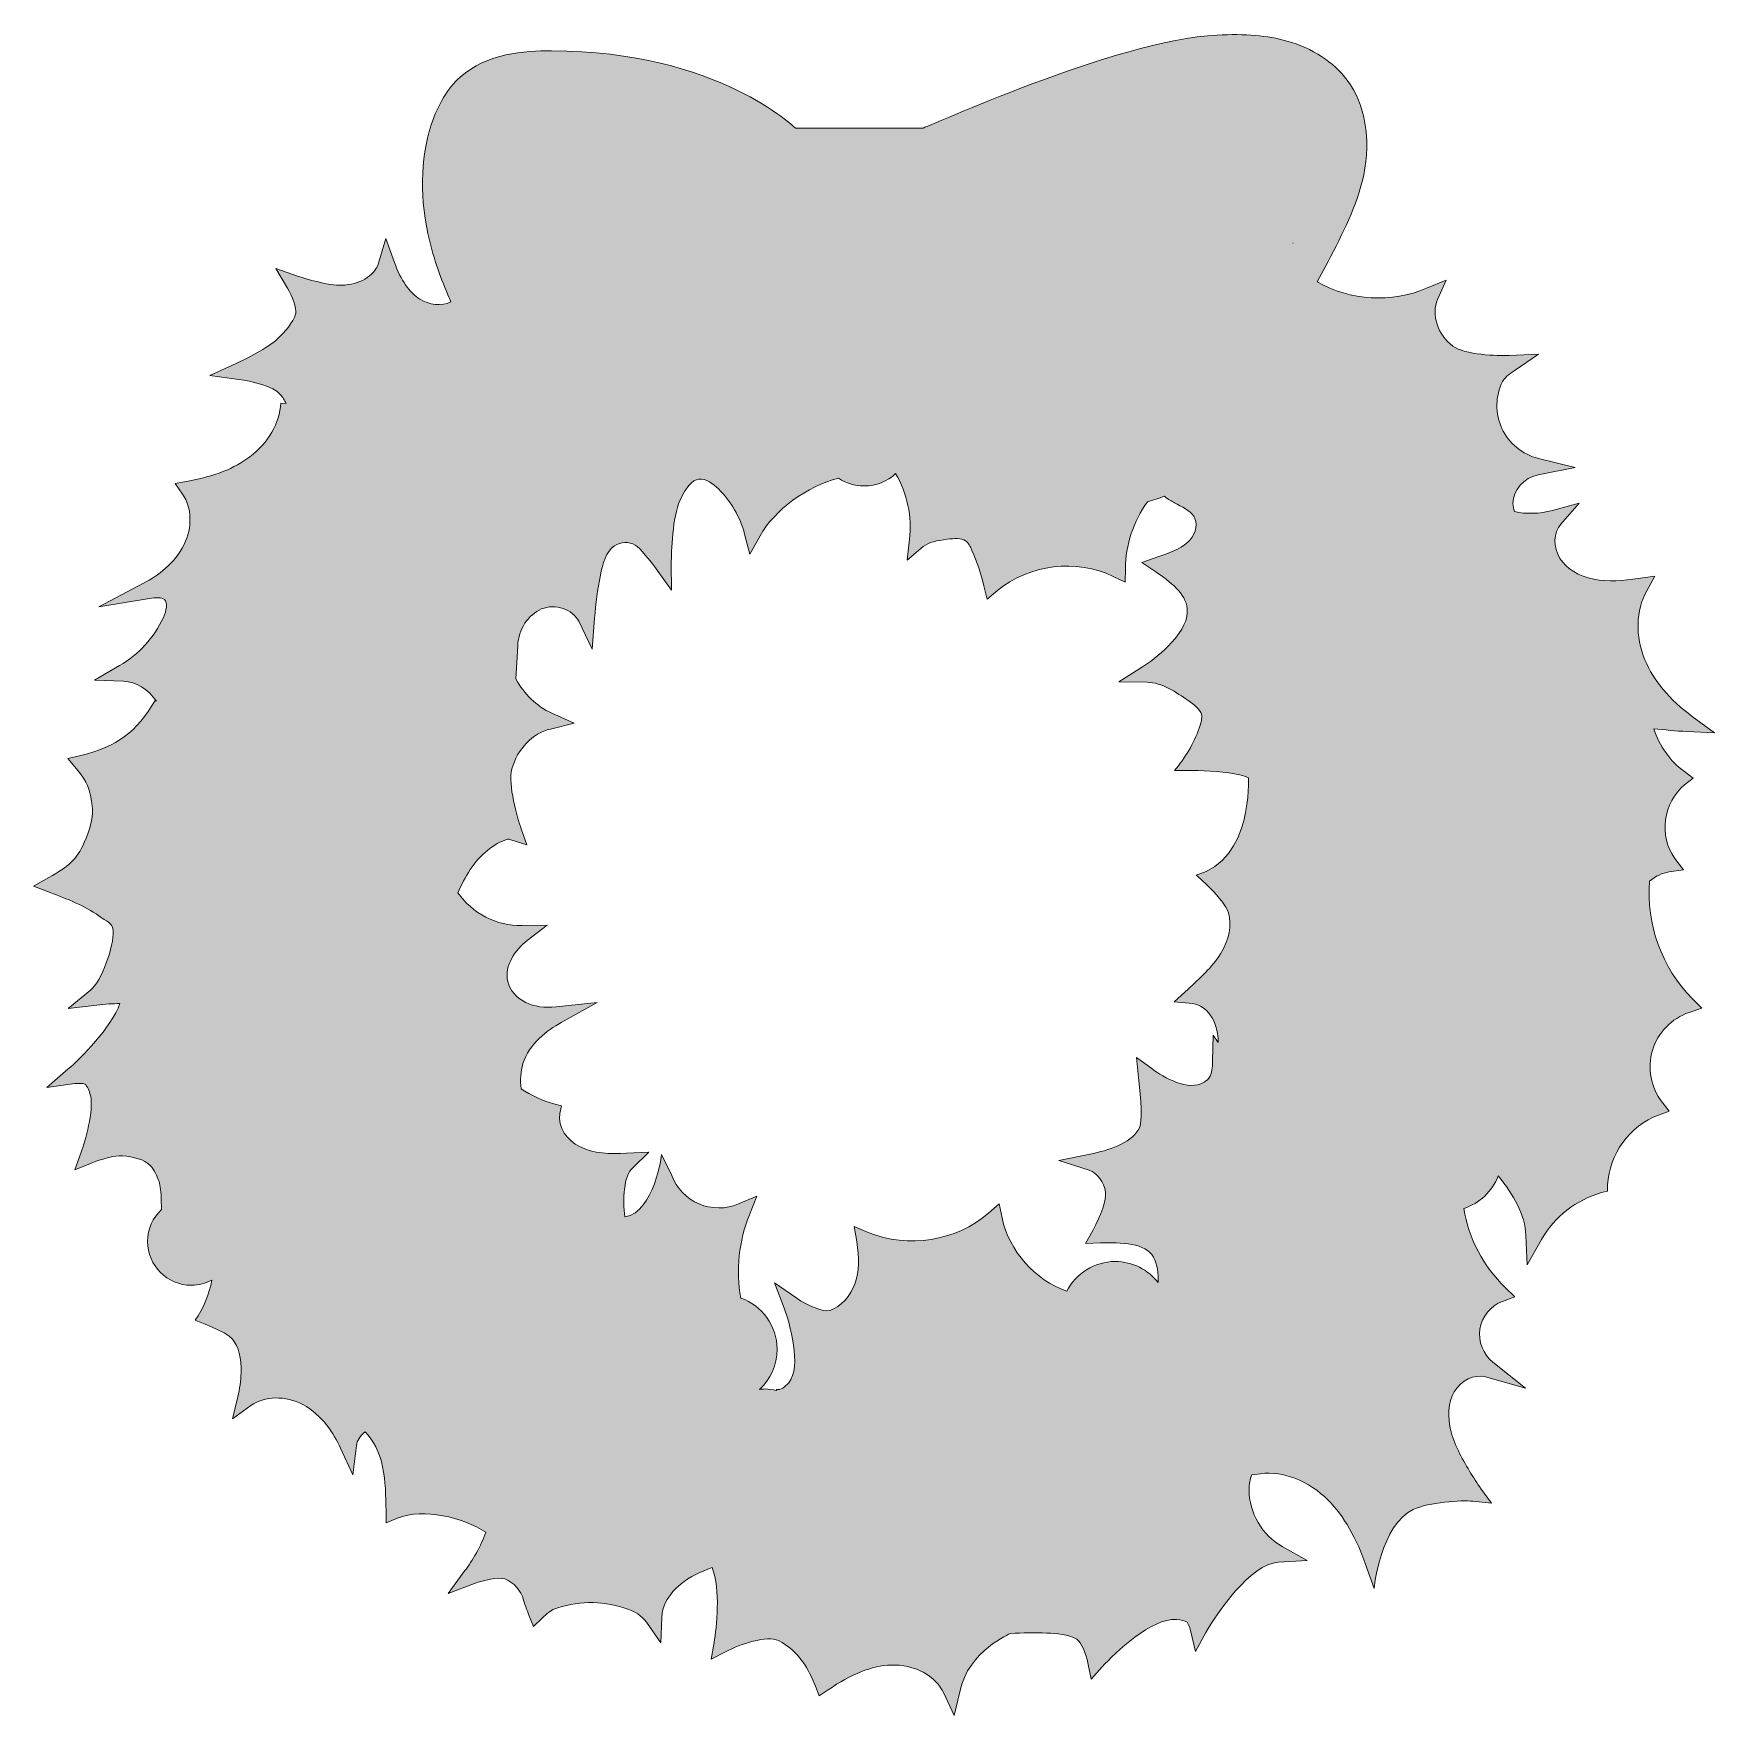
# Model space of a CAD drawing. Header units: millimetres. Extents: x 28 to 697, y -728 to 254.
# Drawn here: x 43.8 to 344.5, y -727.9 to -427 of the extents above; entities that cross this region are included whole.
import ezdxf

# ---------------------------------------------------------------- set-up
doc = ezdxf.new("R2010")
doc.units = ezdxf.units.MM
doc.header["$MEASUREMENT"] = 0
doc.layers.add('Layer 1', color=7, linetype='Continuous')

msp = doc.modelspace()

# ---------------------------------------------------------------- hatches: boundary and pattern name
at = {"layer": 'Layer 1'}
h = msp.add_hatch(color=2, dxfattribs=at)
h.dxf.hatch_style = 2
edge = h.paths.add_edge_path()
edge.add_spline(control_points=[(332.88, -578.62), (333.95, -577.72), (335.16, -577.13), (336.41, -576.96), (336.41, -576.96), (338.94, -576.61), (338.94, -576.61), (338.94, -576.61), (337.41, -574.57), (337.41, -574.57), (334.5, -570.68), (335.33, -564.41), (339.15, -561.41), (339.15, -561.41), (340.7, -560.19), (340.7, -560.19), (340.7, -560.19), (339.11, -559.02), (339.11, -559.02), (336.53, -557.13), (334.61, -554.4), (333.66, -551.35), (335.58, -551.55), (337.58, -551.76), (339.56, -551.84), (339.56, -551.84), (344.48, -552.05), (344.48, -552.05), (344.48, -552.05), (340.52, -549.14), (340.52, -549.14), (336.45, -546.14), (333.61, -542.75), (332.07, -539.04), (330.31, -534.79), (330.42, -530.17), (332.37, -526.67), (332.37, -526.67), (333.85, -524.02), (333.85, -524.02), (333.85, -524.02), (330.84, -524.46), (330.84, -524.46), (328.26, -524.84), (325.51, -525.11), (322.89, -524.6), (320.22, -524.07), (318.03, -522.71), (316.86, -520.87), (315.61, -518.89), (315.68, -516.25), (317.02, -514.73), (317.02, -514.73), (320.31, -511.01), (320.31, -511.01), (320.31, -511.01), (315.51, -512.29), (315.51, -512.29), (313.2, -512.91), (310.86, -512.97), (308.71, -512.5), (308.55, -512.03), (308.46, -511.53), (308.45, -511.04), (308.42, -508.71), (310.43, -506.42), (312.93, -505.92), (312.93, -505.92), (319.55, -504.61), (319.55, -504.61), (319.55, -504.61), (312.99, -502.99), (312.99, -502.99), (310.19, -502.31), (307.69, -500.25), (306.47, -497.64), (305.25, -495.02), (305.29, -491.79), (306.56, -489.2), (306.78, -488.76), (307.81, -487.86), (308.64, -487.3), (308.64, -487.3), (313.02, -484.35), (313.02, -484.35), (313.02, -484.35), (307.74, -484.56), (307.74, -484.56), (305.69, -484.63), (299.86, -484.49), (297.68, -482.88), (294.98, -480.89), (293.78, -477.21), (294.96, -474.52), (294.96, -474.52), (296.47, -471.06), (296.47, -471.06), (296.47, -471.06), (292.99, -472.54), (292.99, -472.54), (286.73, -475.22), (279.33, -474.76), (273.43, -471.39), (273.43, -471.39), (275.36, -467.74), (275.36, -467.74), (277.92, -462.87), (280.57, -457.83), (281.74, -452.22), (283.07, -445.81), (281.99, -439.65), (278.8, -435.32), (276.39, -432.07), (272.56, -429.57), (268.02, -428.3), (264.53, -427.32), (260.55, -426.98), (255.52, -427.24), (237.36, -428.17), (203.35, -443.91), (202.77, -443.91), (202.77, -443.91), (180.14, -443.91), (180.14, -443.91), (179.92, -443.91), (166.5, -430.16), (136.42, -430.04), (131.7, -430.03), (124.86, -430.48), (120.11, -434.75), (117.86, -436.78), (116.11, -439.66), (114.93, -443.31), (112.92, -449.5), (112.83, -456.71), (114.65, -464.16), (115.59, -467.99), (116.96, -471.64), (118.45, -474.98), (116.76, -475.83), (114.47, -475.49), (112.9, -474.49), (111, -473.28), (109.47, -471.07), (108.35, -467.94), (108.35, -467.94), (106.8, -463.62), (106.8, -463.62), (106.8, -463.62), (105.5, -468.02), (105.5, -468.02), (105.16, -469.16), (104.26, -470.22), (103.03, -470.91), (101.91, -471.55), (100.51, -471.92), (98.85, -472.01), (96.72, -472.14), (92.45, -470.85), (90.99, -470.35), (90.99, -470.35), (87.1, -469), (87.1, -469), (87.1, -469), (89.21, -472.53), (89.21, -472.53), (90, -473.85), (90.94, -476.14), (90.67, -477.05), (90.15, -478.8), (88.76, -480.31), (87.48, -481.55), (85.81, -483.16), (81.55, -485.3), (80.05, -485.99), (80.05, -485.99), (75.3, -488.17), (75.3, -488.17), (75.3, -488.17), (80.48, -488.84), (80.48, -488.84), (82.72, -489.13), (86.72, -490.12), (87.91, -491.53), (88.32, -492.02), (88.67, -492.57), (88.95, -493.15), (88.95, -493.15), (88, -493.11), (88, -493.11), (87.84, -496.61), (85.78, -500.19), (82.49, -502.67), (79.7, -504.78), (76.08, -506.21), (71.42, -507.03), (71.42, -507.03), (69.13, -507.44), (69.13, -507.44), (69.13, -507.44), (70.44, -509.36), (70.44, -509.36), (72.1, -511.79), (72.21, -515.33), (70.72, -518.39), (69.06, -521.81), (65.9, -524.01), (63.55, -525.26), (63.55, -525.26), (55.43, -529.54), (55.43, -529.54), (55.43, -529.54), (64.49, -528.06), (64.49, -528.06), (65.59, -527.88), (66.69, -527.78), (67.2, -528.23), (67.82, -528.78), (67.55, -530.24), (67, -531.44), (65.36, -535.02), (62.58, -538.07), (59.17, -540.04), (59.17, -540.04), (54.65, -542.64), (54.65, -542.64), (54.65, -542.64), (59.86, -542.84), (59.86, -542.84), (62.1, -542.92), (64.31, -544.32), (65.79, -546.44), (65.79, -546.44), (65.52, -546.28), (65.52, -546.28), (62.2, -551.95), (58.73, -554.53), (52.25, -556.12), (52.25, -556.12), (49.91, -556.69), (49.91, -556.69), (49.91, -556.69), (51.46, -558.54), (51.46, -558.54), (53.58, -561.07), (53.74, -562.03), (54.15, -564.34), (54.15, -564.34), (54.22, -564.75), (54.22, -564.75), (54.65, -567.16), (53.71, -569.73), (52.84, -571.7), (51.44, -574.9), (50, -575.96), (46.53, -577.96), (46.53, -577.96), (43.79, -579.54), (43.79, -579.54), (43.79, -579.54), (46.75, -580.66), (46.75, -580.66), (49.75, -581.79), (52.84, -582.96), (55.46, -584.83), (55.8, -585.07), (56.12, -585.28), (56.42, -585.47), (57.63, -586.26), (57.89, -586.46), (57.99, -587.46), (58.26, -590.21), (55.86, -596.6), (53.98, -598.13), (53.98, -598.13), (49.96, -601.4), (49.96, -601.4), (49.96, -601.4), (55.11, -600.78), (55.11, -600.78), (56.57, -600.61), (57.94, -600.52), (59.22, -600.53), (57.68, -604.86), (52.21, -610.29), (49.98, -612.22), (49.98, -612.22), (46.15, -615.52), (46.15, -615.52), (46.15, -615.52), (51.16, -614.84), (51.16, -614.84), (51.82, -614.75), (52.7, -614.79), (52.97, -614.92), (53.39, -615.33), (53.71, -615.98), (53.96, -616.99), (54.62, -619.65), (52.97, -625.2), (52.27, -627.12), (52.27, -627.12), (51.13, -630.27), (51.13, -630.27), (51.13, -630.27), (54.24, -629.02), (54.24, -629.02), (55.64, -628.46), (58.36, -627.62), (59.67, -627.76), (61.61, -627.97), (63.57, -628.33), (64.7, -629.53), (65.39, -630.26), (65.81, -631.33), (66.22, -632.37), (66.47, -632.99), (66.6, -634.55), (66.62, -635.46), (66.62, -635.46), (66.66, -637.37), (66.66, -637.37), (65.13, -638.8), (64.17, -640.83), (64.17, -643.09), (64.17, -647.41), (67.69, -650.92), (72, -650.92), (73.33, -650.92), (74.58, -650.59), (75.68, -650), (75.2, -652.58), (74.18, -655.06), (72.67, -657.19), (72.67, -657.19), (78.28, -659.22), (79.35, -660.54), (80.47, -661.92), (80.99, -663.95), (80.91, -666.58), (80.86, -668.02), (80.66, -669.47), (80.31, -670.87), (80.31, -670.87), (79.34, -674.8), (79.34, -674.8), (79.34, -674.8), (82.64, -672.45), (82.64, -672.45), (85.11, -670.7), (88.85, -670.63), (91.94, -672.27), (95.42, -674.11), (97.53, -677.51), (98.69, -680.04), (98.69, -680.04), (100.88, -684.82), (100.88, -684.82), (100.88, -684.82), (101.54, -679.6), (101.54, -679.6), (101.65, -678.72), (102.17, -677.9), (103.09, -677.13), (104.59, -678.62), (105.67, -680.8), (106.23, -683.43), (106.76, -685.95), (106.8, -688.63), (106.83, -691.23), (106.83, -691.23), (106.86, -693.41), (106.86, -693.41), (106.86, -693.41), (108.88, -692.6), (108.88, -692.6), (113.65, -690.71), (120.47, -692.45), (124.7, -695.11), (123.86, -697.54), (122.23, -700.27), (120.96, -701.98), (120.96, -701.98), (117.93, -706.04), (117.93, -706.04), (117.93, -706.04), (122.68, -704.28), (122.68, -704.28), (124.22, -703.72), (126.98, -703.07), (128.06, -703.47), (129.69, -704.08), (131.02, -705.56), (131.45, -707.25), (131.68, -708.18), (132.32, -709.75), (132.39, -709.92), (132.39, -709.92), (133.24, -711.99), (133.24, -711.99), (133.24, -711.99), (134.84, -710.42), (134.84, -710.42), (135.46, -709.8), (136.41, -709.03), (136.83, -708.87), (140.85, -707.4), (145.3, -707.31), (149.37, -708.62), (151.35, -709.25), (152.67, -710.09), (153.41, -711.17), (153.41, -711.17), (155.97, -714.89), (155.97, -714.89), (155.97, -714.89), (156.15, -710.38), (156.15, -710.38), (156.23, -708.25), (157.47, -706.06), (159.55, -704.39), (161.21, -703.05), (163.19, -702.16), (165.18, -701.43), (166.7, -705.36), (166.01, -712.16), (165.52, -714.84), (165.52, -714.84), (164.99, -717.83), (164.99, -717.83), (164.99, -717.83), (167.68, -716.45), (167.68, -716.45), (170.21, -715.15), (174.99, -713.48), (177.07, -714.5), (180.6, -716.24), (182.6, -719.88), (183.66, -722.62), (183.66, -722.62), (184.34, -724.4), (184.34, -724.4), (184.34, -724.4), (185.91, -723.32), (185.91, -723.32), (190.05, -720.45), (193.74, -719), (197.19, -718.87), (201.33, -718.71), (205.21, -720.8), (206.65, -723.93), (206.65, -723.93), (208.47, -727.87), (208.47, -727.87), (208.47, -727.87), (209.47, -723.65), (209.47, -723.65), (211.04, -716.23), (218.55, -713.23), (218.55, -713.23), (220.72, -713.09), (222.89, -713.06), (225.06, -713.14), (226.83, -713.2), (228.86, -713.35), (230.43, -714.26), (231.23, -714.72), (232.08, -717.01), (232.39, -718.48), (232.39, -718.48), (232.99, -721.4), (232.99, -721.4), (232.99, -721.4), (234.98, -719.18), (234.98, -719.18), (237.19, -716.7), (243.89, -710.36), (248.25, -710.71), (249.13, -710.79), (249.73, -710.94), (250.15, -711.21), (250.33, -711.41), (250.62, -712.1), (250.76, -712.67), (250.76, -712.67), (251.64, -716.45), (251.64, -716.45), (251.64, -716.45), (253.53, -713.05), (253.53, -713.05), (255.42, -709.66), (261.43, -700.77), (266.53, -700.46), (266.53, -700.46), (271.66, -700.14), (271.66, -700.14), (271.66, -700.14), (267.17, -697.65), (267.17, -697.65), (263.61, -695.67), (261.22, -691.6), (261.23, -687.53), (261.23, -686.5), (261.41, -685.57), (261.74, -684.82), (261.74, -684.82), (263.31, -684.63), (263.31, -684.63), (267.4, -684.12), (271.92, -685.9), (275.38, -689.37), (278.24, -692.23), (280.44, -696.1), (282.32, -701.54), (282.32, -701.54), (283.59, -705.19), (283.59, -705.19), (283.59, -705.19), (284.87, -693.62), (290.62, -691.03), (293.45, -689.76), (299.16, -689.34), (301.29, -689.56), (301.29, -689.56), (304.6, -689.91), (304.6, -689.91), (304.6, -689.91), (302.67, -687.2), (302.67, -687.2), (302.65, -687.18), (301.46, -685.5), (300.93, -684.61), (299.54, -682.24), (298.1, -679.8), (297.39, -677.2), (296.65, -674.5), (296.85, -671.87), (297.95, -669.98), (299.13, -667.94), (301.57, -666.77), (303.52, -667.32), (303.52, -667.32), (310.72, -669.35), (310.72, -669.35), (310.72, -669.35), (304.86, -664.7), (304.86, -664.7), (303.13, -663.33), (302.19, -660.94), (302.54, -658.75), (302.88, -656.57), (304.49, -654.58), (306.56, -653.8), (306.56, -653.8), (308.78, -652.96), (308.78, -652.96), (308.78, -652.96), (307.07, -651.31), (307.07, -651.31), (303.14, -647.53), (300.53, -642.55), (299.64, -637.18), (302.49, -636.28), (304.78, -634.1), (305.82, -631.32), (308.56, -634.81), (310.6, -638.2), (310.77, -642.04), (310.77, -642.04), (311.01, -647.24), (311.01, -647.24), (311.01, -647.24), (313.58, -642.71), (313.58, -642.71), (315.88, -638.65), (319.79, -635.6), (324.3, -634.35), (324.3, -634.35), (325.35, -634.06), (325.35, -634.06), (325.35, -634.06), (325.39, -632.96), (325.39, -632.96), (325.62, -627.51), (329.35, -622.38), (334.46, -620.48), (334.46, -620.48), (336.38, -619.77), (336.38, -619.77), (336.38, -619.77), (335.13, -618.16), (335.13, -618.16), (333.12, -615.57), (332.47, -612.02), (333.41, -608.89), (334.35, -605.76), (336.85, -603.15), (339.95, -602.1), (339.95, -602.1), (342.23, -601.32), (342.23, -601.32), (342.23, -601.32), (340.52, -599.61), (340.52, -599.61), (335.12, -594.22), (332.22, -586.22), (332.88, -578.62)], knot_values=[0, 0, 0, 0, 1, 1, 1, 2, 2, 2, 3, 3, 3, 4, 4, 4, 5, 5, 5, 6, 6, 6, 7, 7, 7, 8, 8, 8, 9, 9, 9, 10, 10, 10, 11, 11, 11, 12, 12, 12, 13, 13, 13, 14, 14, 14, 15, 15, 15, 16, 16, 16, 17, 17, 17, 18, 18, 18, 19, 19, 19, 20, 20, 20, 21, 21, 21, 22, 22, 22, 23, 23, 23, 24, 24, 24, 25, 25, 25, 26, 26, 26, 27, 27, 27, 28, 28, 28, 29, 29, 29, 30, 30, 30, 31, 31, 31, 32, 32, 32, 33, 33, 33, 34, 34, 34, 35, 35, 35, 36, 36, 36, 37, 37, 37, 38, 38, 38, 39, 39, 39, 40, 40, 40, 41, 41, 41, 42, 42, 42, 43, 43, 43, 44, 44, 44, 45, 45, 45, 46, 46, 46, 47, 47, 47, 48, 48, 48, 49, 49, 49, 50, 50, 50, 51, 51, 51, 52, 52, 52, 53, 53, 53, 54, 54, 54, 55, 55, 55, 56, 56, 56, 57, 57, 57, 58, 58, 58, 59, 59, 59, 60, 60, 60, 61, 61, 61, 62, 62, 62, 63, 63, 63, 64, 64, 64, 65, 65, 65, 66, 66, 66, 67, 67, 67, 68, 68, 68, 69, 69, 69, 70, 70, 70, 71, 71, 71, 72, 72, 72, 73, 73, 73, 74, 74, 74, 75, 75, 75, 76, 76, 76, 77, 77, 77, 78, 78, 78, 79, 79, 79, 80, 80, 80, 81, 81, 81, 82, 82, 82, 83, 83, 83, 84, 84, 84, 85, 85, 85, 86, 86, 86, 87, 87, 87, 88, 88, 88, 89, 89, 89, 90, 90, 90, 91, 91, 91, 92, 92, 92, 93, 93, 93, 94, 94, 94, 95, 95, 95, 96, 96, 96, 97, 97, 97, 98, 98, 98, 99, 99, 99, 100, 100, 100, 101, 101, 101, 102, 102, 102, 103, 103, 103, 104, 104, 104, 105, 105, 105, 106, 106, 106, 107, 107, 107, 108, 108, 108, 109, 109, 109, 110, 110, 110, 111, 111, 111, 112, 112, 112, 113, 113, 113, 114, 114, 114, 115, 115, 115, 116, 116, 116, 117, 117, 117, 118, 118, 118, 119, 119, 119, 120, 120, 120, 121, 121, 121, 122, 122, 122, 123, 123, 123, 124, 124, 124, 125, 125, 125, 126, 126, 126, 127, 127, 127, 128, 128, 128, 129, 129, 129, 130, 130, 130, 131, 131, 131, 132, 132, 132, 133, 133, 133, 134, 134, 134, 135, 135, 135, 136, 136, 136, 137, 137, 137, 138, 138, 138, 139, 139, 139, 140, 140, 140, 141, 141, 141, 142, 142, 142, 143, 143, 143, 144, 144, 144, 145, 145, 145, 146, 146, 146, 147, 147, 147, 148, 148, 148, 149, 149, 149, 150, 150, 150, 151, 151, 151, 152, 152, 152, 153, 153, 153, 154, 154, 154, 155, 155, 155, 156, 156, 156, 157, 157, 157, 158, 158, 158, 159, 159, 159, 160, 160, 160, 161, 161, 161, 162, 162, 162, 163, 163, 163, 164, 164, 164, 165, 165, 165, 166, 166, 166, 167, 167, 167, 168, 168, 168, 169, 169, 169, 170, 170, 170, 171, 171, 171, 172, 172, 172, 173, 173, 173, 174, 174, 174, 175, 175, 175, 176, 176, 176, 177, 177, 177, 178, 178, 178, 179, 179, 179, 180, 180, 180, 181, 181, 181, 182, 182, 182, 183, 183, 183, 184, 184, 184, 185, 185, 185, 186, 186, 186, 187, 187, 187, 188, 188, 188, 189, 189, 189, 190, 190, 190, 191, 191, 191, 192, 192, 192, 193, 193, 193, 194, 194, 194, 195, 195, 195, 196, 196, 196, 197, 197, 197, 198, 198, 198, 199, 199, 199, 200, 200, 200, 201, 201, 201, 202, 202, 202, 202], degree=3, periodic=1)
edge = h.paths.add_edge_path()
edge.add_spline(control_points=[(269.11, -464.46), (269.11, -464.46), (269.08, -464.45), (269.08, -464.45), (269.08, -464.45), (269.11, -464.46), (269.11, -464.46), (269.11, -464.46), (269.11, -464.46), (269.11, -464.46)], knot_values=[0, 0, 0, 0, 1, 1, 1, 2, 2, 2, 3, 3, 3, 3], degree=3, periodic=1)
edge = h.paths.add_edge_path()
edge.add_spline(control_points=[(162.83, -636.37), (160.62, -635.43), (158.8, -633.53), (157.96, -631.29), (157.96, -631.29), (156.14, -627.52), (156.14, -627.52), (156.14, -627.52), (154.91, -637.75), (149.56, -638.7), (149.35, -637.08), (149.31, -635.41), (149.5, -633.7), (149.7, -631.87), (150.18, -630.62), (150.96, -629.88), (150.96, -629.88), (153.87, -627.12), (153.87, -627.12), (153.87, -627.12), (149.86, -627.3), (149.86, -627.3), (146.96, -627.43), (143.94, -627.38), (141.46, -626.12), (139.38, -625.07), (137.44, -622.64), (137.94, -620.2), (137.94, -620.2), (138.23, -618.83), (138.23, -618.83), (138.23, -618.83), (136.88, -618.45), (136.88, -618.45), (134.78, -617.87), (132.8, -616.96), (130.99, -615.76), (130.82, -614.19), (130.89, -612.7), (131.33, -611.27), (132.42, -607.73), (135.64, -605.31), (138.16, -603.91), (138.16, -603.91), (144.61, -600.31), (144.61, -600.31), (144.61, -600.31), (137.27, -601.11), (137.27, -601.11), (135.21, -601.33), (133.33, -601.06), (131.83, -600.32), (130.18, -599.52), (128.98, -598.11), (128.61, -596.57), (127.92, -593.69), (130.04, -590.83), (132.07, -589.26), (132.07, -589.26), (135.67, -586.48), (135.67, -586.48), (135.67, -586.48), (131.12, -586.58), (131.12, -586.58), (126.66, -586.68), (122.22, -584.37), (119.7, -580.69), (120.31, -579.26), (121.02, -577.85), (121.88, -576.56), (123.7, -573.83), (126.07, -571.9), (128.58, -571.09), (128.71, -571.1), (128.96, -571.15), (129.14, -571.21), (129.14, -571.21), (132.01, -572.13), (132.01, -572.13), (132.01, -572.13), (131.02, -569.28), (131.02, -569.28), (130.3, -567.25), (128.62, -561.35), (129.36, -558.54), (130.3, -555.02), (133.06, -552.15), (136.24, -551.4), (136.24, -551.4), (140.51, -550.38), (140.51, -550.38), (140.51, -550.38), (136.51, -548.57), (136.51, -548.57), (133.76, -547.33), (131.51, -545.11), (130.06, -542.44), (130.06, -542.44), (130.39, -536.49), (130.39, -536.49), (130.55, -533.55), (132.27, -530.91), (134.67, -529.92), (137.14, -528.91), (140.23, -529.93), (141.3, -532.12), (141.3, -532.12), (143.73, -537.1), (143.73, -537.1), (143.73, -537.1), (144.14, -531.57), (144.14, -531.57), (144.34, -528.99), (144.69, -526.39), (145.19, -523.85), (145.59, -521.84), (146.2, -519.64), (147.72, -518.61), (148.78, -517.89), (150.29, -517.84), (151.39, -518.49), (152.29, -519.03), (154.13, -521.28), (155.14, -522.71), (155.14, -522.71), (157.88, -526.57), (157.88, -526.57), (157.88, -526.57), (157.87, -521.84), (157.87, -521.84), (157.86, -519.68), (158.12, -513.43), (159.39, -510.55), (160.49, -508.07), (161.57, -506.85), (162.81, -506.69), (164.06, -506.52), (165.41, -507.56), (166.31, -508.45), (168.55, -510.67), (170.17, -513.46), (170.98, -516.51), (170.98, -516.51), (171.93, -520.09), (171.93, -520.09), (171.93, -520.09), (173.74, -516.85), (173.74, -516.85), (176.35, -512.18), (182.17, -507.93), (187.79, -506.54), (189.11, -507.41), (190.68, -507.91), (192.37, -507.91), (194.54, -507.91), (196.52, -507.08), (198.01, -505.71), (200.07, -509.22), (200.97, -513.41), (200.5, -517.45), (200.5, -517.45), (200.07, -521.19), (200.07, -521.19), (200.07, -521.19), (202.95, -518.77), (202.95, -518.77), (203.96, -517.94), (205.41, -517.69), (207.21, -517.45), (208.48, -517.29), (209.78, -517.17), (210.53, -517.72), (211.02, -518.07), (211.37, -518.79), (211.66, -519.43), (212.59, -521.48), (213.31, -523.62), (213.81, -525.8), (213.81, -525.8), (214.36, -528.18), (214.36, -528.18), (214.36, -528.18), (216.23, -526.62), (216.23, -526.62), (221.85, -521.93), (230.36, -520.89), (236.94, -524.08), (236.94, -524.08), (239.08, -525.12), (239.08, -525.12), (239.08, -525.12), (239.1, -522.75), (239.1, -522.75), (239.13, -518.49), (240.56, -514.19), (243.05, -510.73), (244.08, -510.49), (245.1, -510.15), (246.11, -509.71), (246.26, -509.89), (246.44, -510.05), (246.63, -510.18), (247.2, -510.54), (247.78, -510.85), (248.35, -511.16), (249.74, -511.91), (251.05, -512.62), (251.56, -513.73), (252.21, -515.14), (251.4, -516.94), (250.26, -517.98), (248.84, -519.29), (246.84, -519.96), (244.91, -520.61), (244.91, -520.61), (242.05, -521.58), (242.05, -521.58), (242.05, -521.58), (244.54, -523.28), (244.54, -523.28), (247.12, -525.03), (249.9, -527.14), (250.17, -529.89), (250.34, -531.71), (249.4, -533.74), (247.37, -535.94), (245.85, -537.6), (244.1, -539.05), (242.2, -540.25), (242.2, -540.25), (237.96, -542.93), (237.96, -542.93), (237.96, -542.93), (242.98, -543.02), (242.98, -543.02), (245.66, -543.06), (248.26, -544.87), (250.36, -546.32), (251.46, -547.08), (252.47, -547.85), (252.71, -548.76), (252.9, -549.48), (252.62, -550.41), (252.33, -551.22), (251.32, -554.01), (249.83, -556.56), (247.9, -558.82), (247.9, -558.82), (257.64, -558.54), (261.13, -560.12), (261.13, -560.12), (261.99, -574.86), (251.78, -577.53), (251.78, -577.53), (256.84, -581.9), (257.54, -584.26), (258.18, -586.45), (257.66, -589.14), (256.12, -591.64), (254.63, -594.03), (252.44, -596.01), (250.32, -597.92), (250.32, -597.92), (247.82, -600.19), (247.82, -600.19), (247.82, -600.19), (251.17, -600.53), (251.17, -600.53), (253.17, -600.73), (254.65, -602.63), (255.23, -604.42), (255.55, -605.4), (255.69, -606.43), (255.73, -607.49), (255.73, -607.49), (254.81, -606.16), (254.81, -606.16), (254.81, -606.16), (254.72, -610.81), (254.72, -610.81), (254.66, -613.51), (254.1, -614.03), (253.19, -614.58), (250.32, -616.29), (246.09, -613.79), (243.82, -612.15), (243.82, -612.15), (241.11, -610.19), (241.11, -610.19), (241.11, -610.19), (241.53, -614.32), (241.53, -614.32), (241.83, -617.28), (242.29, -621.75), (241.52, -622.99), (239.82, -625.69), (236.16, -626.76), (232.79, -627.45), (232.79, -627.45), (227.19, -628.59), (227.19, -628.59), (227.19, -628.59), (232.63, -630.35), (232.63, -630.35), (234.11, -630.82), (235.3, -632.43), (235.54, -634.26), (235.72, -635.62), (234.82, -638.31), (233.26, -641.12), (233.26, -641.12), (231.97, -643.45), (231.97, -643.45), (231.97, -643.45), (234.63, -643.35), (234.63, -643.35), (238.33, -643.21), (242.76, -643.36), (244.13, -645.87), (244.87, -647.22), (245.03, -648.83), (244.97, -650.45), (243.19, -648.15), (240.41, -646.67), (237.29, -646.67), (233.52, -646.67), (230.25, -648.84), (228.64, -651.99), (222.94, -649.97), (218.3, -644.79), (217.06, -638.87), (217.06, -638.87), (216.54, -636.38), (216.54, -636.38), (216.54, -636.38), (214.61, -638.04), (214.61, -638.04), (208.81, -643.04), (200.17, -644.41), (193.11, -641.45), (193.11, -641.45), (190.58, -640.39), (190.58, -640.39), (190.58, -640.39), (191.05, -643.08), (191.05, -643.08), (191.55, -646.02), (191.46, -648.45), (190.76, -650.52), (189.96, -652.87), (188.24, -654.75), (186.27, -655.41), (184.98, -655.84), (181.96, -654.38), (180.32, -653.25), (180.32, -653.25), (176.36, -650.51), (176.36, -650.51), (176.36, -650.51), (178.06, -655.01), (178.06, -655.01), (179.03, -657.57), (181.27, -665.51), (178.89, -668.36), (178.29, -669.08), (177.35, -669.77), (176.73, -669.55), (176.73, -669.55), (176.66, -669.75), (176.66, -669.75), (176.01, -669.57), (175.33, -669.48), (174.62, -669.48), (174.29, -669.48), (173.96, -669.5), (173.64, -669.54), (175.59, -667.77), (176.81, -665.21), (176.81, -662.38), (176.81, -658.15), (174.09, -654.54), (170.3, -653.22), (169.41, -648.26), (169.95, -642.99), (171.84, -638.33), (171.84, -638.33), (173.2, -634.97), (173.2, -634.97), (173.2, -634.97), (169.87, -636.38), (169.87, -636.38), (167.66, -637.32), (165.03, -637.31), (162.83, -636.37)], knot_values=[0, 0, 0, 0, 1, 1, 1, 2, 2, 2, 3, 3, 3, 4, 4, 4, 5, 5, 5, 6, 6, 6, 7, 7, 7, 8, 8, 8, 9, 9, 9, 10, 10, 10, 11, 11, 11, 12, 12, 12, 13, 13, 13, 14, 14, 14, 15, 15, 15, 16, 16, 16, 17, 17, 17, 18, 18, 18, 19, 19, 19, 20, 20, 20, 21, 21, 21, 22, 22, 22, 23, 23, 23, 24, 24, 24, 25, 25, 25, 26, 26, 26, 27, 27, 27, 28, 28, 28, 29, 29, 29, 30, 30, 30, 31, 31, 31, 32, 32, 32, 33, 33, 33, 34, 34, 34, 35, 35, 35, 36, 36, 36, 37, 37, 37, 38, 38, 38, 39, 39, 39, 40, 40, 40, 41, 41, 41, 42, 42, 42, 43, 43, 43, 44, 44, 44, 45, 45, 45, 46, 46, 46, 47, 47, 47, 48, 48, 48, 49, 49, 49, 50, 50, 50, 51, 51, 51, 52, 52, 52, 53, 53, 53, 54, 54, 54, 55, 55, 55, 56, 56, 56, 57, 57, 57, 58, 58, 58, 59, 59, 59, 60, 60, 60, 61, 61, 61, 62, 62, 62, 63, 63, 63, 64, 64, 64, 65, 65, 65, 66, 66, 66, 67, 67, 67, 68, 68, 68, 69, 69, 69, 70, 70, 70, 71, 71, 71, 72, 72, 72, 73, 73, 73, 74, 74, 74, 75, 75, 75, 76, 76, 76, 77, 77, 77, 78, 78, 78, 79, 79, 79, 80, 80, 80, 81, 81, 81, 82, 82, 82, 83, 83, 83, 84, 84, 84, 85, 85, 85, 86, 86, 86, 87, 87, 87, 88, 88, 88, 89, 89, 89, 90, 90, 90, 91, 91, 91, 92, 92, 92, 93, 93, 93, 94, 94, 94, 95, 95, 95, 96, 96, 96, 97, 97, 97, 98, 98, 98, 99, 99, 99, 100, 100, 100, 101, 101, 101, 102, 102, 102, 103, 103, 103, 104, 104, 104, 105, 105, 105, 106, 106, 106, 107, 107, 107, 108, 108, 108, 109, 109, 109, 110, 110, 110, 111, 111, 111, 112, 112, 112, 113, 113, 113, 114, 114, 114, 115, 115, 115, 116, 116, 116, 117, 117, 117, 118, 118, 118, 119, 119, 119, 120, 120, 120, 121, 121, 121, 122, 122, 122, 123, 123, 123, 124, 124, 124, 125, 125, 125, 126, 126, 126, 127, 127, 127, 128, 128, 128, 129, 129, 129, 130, 130, 130, 131, 131, 131, 131], degree=3, periodic=1)

# ---------------------------------------------------------------- linework, layer by layer
at = {"layer": 'Layer 1', "lineweight": 0}
for points, knots in [([(332.88, -578.62), (333.95, -577.72), (335.16, -577.13), (336.41, -576.96), (336.41, -576.96), (338.94, -576.61), (338.94, -576.61), (338.94, -576.61), (337.41, -574.57), (337.41, -574.57), (334.5, -570.68), (335.33, -564.41), (339.15, -561.41), (339.15, -561.41), (340.7, -560.19), (340.7, -560.19), (340.7, -560.19), (339.11, -559.02), (339.11, -559.02), (336.53, -557.13), (334.61, -554.4), (333.66, -551.35), (335.58, -551.55), (337.58, -551.76), (339.56, -551.84), (339.56, -551.84), (344.48, -552.05), (344.48, -552.05), (344.48, -552.05), (340.52, -549.14), (340.52, -549.14), (336.45, -546.14), (333.61, -542.75), (332.07, -539.04), (330.31, -534.79), (330.42, -530.17), (332.37, -526.67), (332.37, -526.67), (333.85, -524.02), (333.85, -524.02), (333.85, -524.02), (330.84, -524.46), (330.84, -524.46), (328.26, -524.84), (325.51, -525.11), (322.89, -524.6), (320.22, -524.07), (318.03, -522.71), (316.86, -520.87), (315.61, -518.89), (315.68, -516.25), (317.02, -514.73), (317.02, -514.73), (320.31, -511.01), (320.31, -511.01), (320.31, -511.01), (315.51, -512.29), (315.51, -512.29), (313.2, -512.91), (310.86, -512.97), (308.71, -512.5), (308.55, -512.03), (308.46, -511.53), (308.45, -511.04), (308.42, -508.71), (310.43, -506.42), (312.93, -505.92), (312.93, -505.92), (319.55, -504.61), (319.55, -504.61), (319.55, -504.61), (312.99, -502.99), (312.99, -502.99), (310.19, -502.31), (307.69, -500.25), (306.47, -497.64), (305.25, -495.02), (305.29, -491.79), (306.56, -489.2), (306.78, -488.76), (307.81, -487.86), (308.64, -487.3), (308.64, -487.3), (313.02, -484.35), (313.02, -484.35), (313.02, -484.35), (307.74, -484.56), (307.74, -484.56), (305.69, -484.63), (299.86, -484.49), (297.68, -482.88), (294.98, -480.89), (293.78, -477.21), (294.96, -474.52), (294.96, -474.52), (296.47, -471.06), (296.47, -471.06), (296.47, -471.06), (292.99, -472.54), (292.99, -472.54), (286.73, -475.22), (279.33, -474.76), (273.43, -471.39), (273.43, -471.39), (275.36, -467.74), (275.36, -467.74), (277.92, -462.87), (280.57, -457.83), (281.74, -452.22), (283.07, -445.81), (281.99, -439.65), (278.8, -435.32), (276.39, -432.07), (272.56, -429.57), (268.02, -428.3), (264.53, -427.32), (260.55, -426.98), (255.52, -427.24), (237.36, -428.17), (203.35, -443.91), (202.77, -443.91), (202.77, -443.91), (180.14, -443.91), (180.14, -443.91), (179.92, -443.91), (166.5, -430.16), (136.42, -430.04), (131.7, -430.03), (124.86, -430.48), (120.11, -434.75), (117.86, -436.78), (116.11, -439.66), (114.93, -443.31), (112.92, -449.5), (112.83, -456.71), (114.65, -464.16), (115.59, -467.99), (116.96, -471.64), (118.45, -474.98), (116.76, -475.83), (114.47, -475.49), (112.9, -474.49), (111, -473.28), (109.47, -471.07), (108.35, -467.94), (108.35, -467.94), (106.8, -463.62), (106.8, -463.62), (106.8, -463.62), (105.5, -468.02), (105.5, -468.02), (105.16, -469.16), (104.26, -470.22), (103.03, -470.91), (101.91, -471.55), (100.51, -471.92), (98.85, -472.01), (96.72, -472.14), (92.45, -470.85), (90.99, -470.35), (90.99, -470.35), (87.1, -469), (87.1, -469), (87.1, -469), (89.21, -472.53), (89.21, -472.53), (90, -473.85), (90.94, -476.14), (90.67, -477.05), (90.15, -478.8), (88.76, -480.31), (87.48, -481.55), (85.81, -483.16), (81.55, -485.3), (80.05, -485.99), (80.05, -485.99), (75.3, -488.17), (75.3, -488.17), (75.3, -488.17), (80.48, -488.84), (80.48, -488.84), (82.72, -489.13), (86.72, -490.12), (87.91, -491.53), (88.32, -492.02), (88.67, -492.57), (88.95, -493.15), (88.95, -493.15), (88, -493.11), (88, -493.11), (87.84, -496.61), (85.78, -500.19), (82.49, -502.67), (79.7, -504.78), (76.08, -506.21), (71.42, -507.03), (71.42, -507.03), (69.13, -507.44), (69.13, -507.44), (69.13, -507.44), (70.44, -509.36), (70.44, -509.36), (72.1, -511.79), (72.21, -515.33), (70.72, -518.39), (69.06, -521.81), (65.9, -524.01), (63.55, -525.26), (63.55, -525.26), (55.43, -529.54), (55.43, -529.54), (55.43, -529.54), (64.49, -528.06), (64.49, -528.06), (65.59, -527.88), (66.69, -527.78), (67.2, -528.23), (67.82, -528.78), (67.55, -530.24), (67, -531.44), (65.36, -535.02), (62.58, -538.07), (59.17, -540.04), (59.17, -540.04), (54.65, -542.64), (54.65, -542.64), (54.65, -542.64), (59.86, -542.84), (59.86, -542.84), (62.1, -542.92), (64.31, -544.32), (65.79, -546.44), (65.79, -546.44), (65.52, -546.28), (65.52, -546.28), (62.2, -551.95), (58.73, -554.53), (52.25, -556.12), (52.25, -556.12), (49.91, -556.69), (49.91, -556.69), (49.91, -556.69), (51.46, -558.54), (51.46, -558.54), (53.58, -561.07), (53.74, -562.03), (54.15, -564.34), (54.15, -564.34), (54.22, -564.75), (54.22, -564.75), (54.65, -567.16), (53.71, -569.73), (52.84, -571.7), (51.44, -574.9), (50, -575.96), (46.53, -577.96), (46.53, -577.96), (43.79, -579.54), (43.79, -579.54), (43.79, -579.54), (46.75, -580.66), (46.75, -580.66), (49.75, -581.79), (52.84, -582.96), (55.46, -584.83), (55.8, -585.07), (56.12, -585.28), (56.42, -585.47), (57.63, -586.26), (57.89, -586.46), (57.99, -587.46), (58.26, -590.21), (55.86, -596.6), (53.98, -598.13), (53.98, -598.13), (49.96, -601.4), (49.96, -601.4), (49.96, -601.4), (55.11, -600.78), (55.11, -600.78), (56.57, -600.61), (57.94, -600.52), (59.22, -600.53), (57.68, -604.86), (52.21, -610.29), (49.98, -612.22), (49.98, -612.22), (46.15, -615.52), (46.15, -615.52), (46.15, -615.52), (51.16, -614.84), (51.16, -614.84), (51.82, -614.75), (52.7, -614.79), (52.97, -614.92), (53.39, -615.33), (53.71, -615.98), (53.96, -616.99), (54.62, -619.65), (52.97, -625.2), (52.27, -627.12), (52.27, -627.12), (51.13, -630.27), (51.13, -630.27), (51.13, -630.27), (54.24, -629.02), (54.24, -629.02), (55.64, -628.46), (58.36, -627.62), (59.67, -627.76), (61.61, -627.97), (63.57, -628.33), (64.7, -629.53), (65.39, -630.26), (65.81, -631.33), (66.22, -632.37), (66.47, -632.99), (66.6, -634.55), (66.62, -635.46), (66.62, -635.46), (66.66, -637.37), (66.66, -637.37), (65.13, -638.8), (64.17, -640.83), (64.17, -643.09), (64.17, -647.41), (67.69, -650.92), (72, -650.92), (73.33, -650.92), (74.58, -650.59), (75.68, -650), (75.2, -652.58), (74.18, -655.06), (72.67, -657.19), (72.67, -657.19), (78.28, -659.22), (79.35, -660.54), (80.47, -661.92), (80.99, -663.95), (80.91, -666.58), (80.86, -668.02), (80.66, -669.47), (80.31, -670.87), (80.31, -670.87), (79.34, -674.8), (79.34, -674.8), (79.34, -674.8), (82.64, -672.45), (82.64, -672.45), (85.11, -670.7), (88.85, -670.63), (91.94, -672.27), (95.42, -674.11), (97.53, -677.51), (98.69, -680.04), (98.69, -680.04), (100.88, -684.82), (100.88, -684.82), (100.88, -684.82), (101.54, -679.6), (101.54, -679.6), (101.65, -678.72), (102.17, -677.9), (103.09, -677.13), (104.59, -678.62), (105.67, -680.8), (106.23, -683.43), (106.76, -685.95), (106.8, -688.63), (106.83, -691.23), (106.83, -691.23), (106.86, -693.41), (106.86, -693.41), (106.86, -693.41), (108.88, -692.6), (108.88, -692.6), (113.65, -690.71), (120.47, -692.45), (124.7, -695.11), (123.86, -697.54), (122.23, -700.27), (120.96, -701.98), (120.96, -701.98), (117.93, -706.04), (117.93, -706.04), (117.93, -706.04), (122.68, -704.28), (122.68, -704.28), (124.22, -703.72), (126.98, -703.07), (128.06, -703.47), (129.69, -704.08), (131.02, -705.56), (131.45, -707.25), (131.68, -708.18), (132.32, -709.75), (132.39, -709.92), (132.39, -709.92), (133.24, -711.99), (133.24, -711.99), (133.24, -711.99), (134.84, -710.42), (134.84, -710.42), (135.46, -709.8), (136.41, -709.03), (136.83, -708.87), (140.85, -707.4), (145.3, -707.31), (149.37, -708.62), (151.35, -709.25), (152.67, -710.09), (153.41, -711.17), (153.41, -711.17), (155.97, -714.89), (155.97, -714.89), (155.97, -714.89), (156.15, -710.38), (156.15, -710.38), (156.23, -708.25), (157.47, -706.06), (159.55, -704.39), (161.21, -703.05), (163.19, -702.16), (165.18, -701.43), (166.7, -705.36), (166.01, -712.16), (165.52, -714.84), (165.52, -714.84), (164.99, -717.83), (164.99, -717.83), (164.99, -717.83), (167.68, -716.45), (167.68, -716.45), (170.21, -715.15), (174.99, -713.48), (177.07, -714.5), (180.6, -716.24), (182.6, -719.88), (183.66, -722.62), (183.66, -722.62), (184.34, -724.4), (184.34, -724.4), (184.34, -724.4), (185.91, -723.32), (185.91, -723.32), (190.05, -720.45), (193.74, -719), (197.19, -718.87), (201.33, -718.71), (205.21, -720.8), (206.65, -723.93), (206.65, -723.93), (208.47, -727.87), (208.47, -727.87), (208.47, -727.87), (209.47, -723.65), (209.47, -723.65), (211.04, -716.23), (218.55, -713.23), (218.55, -713.23), (220.72, -713.09), (222.89, -713.06), (225.06, -713.14), (226.83, -713.2), (228.86, -713.35), (230.43, -714.26), (231.23, -714.72), (232.08, -717.01), (232.39, -718.48), (232.39, -718.48), (232.99, -721.4), (232.99, -721.4), (232.99, -721.4), (234.98, -719.18), (234.98, -719.18), (237.19, -716.7), (243.89, -710.36), (248.25, -710.71), (249.13, -710.79), (249.73, -710.94), (250.15, -711.21), (250.33, -711.41), (250.62, -712.1), (250.76, -712.67), (250.76, -712.67), (251.64, -716.45), (251.64, -716.45), (251.64, -716.45), (253.53, -713.05), (253.53, -713.05), (255.42, -709.66), (261.43, -700.77), (266.53, -700.46), (266.53, -700.46), (271.66, -700.14), (271.66, -700.14), (271.66, -700.14), (267.17, -697.65), (267.17, -697.65), (263.61, -695.67), (261.22, -691.6), (261.23, -687.53), (261.23, -686.5), (261.41, -685.57), (261.74, -684.82), (261.74, -684.82), (263.31, -684.63), (263.31, -684.63), (267.4, -684.12), (271.92, -685.9), (275.38, -689.37), (278.24, -692.23), (280.44, -696.1), (282.32, -701.54), (282.32, -701.54), (283.59, -705.19), (283.59, -705.19), (283.59, -705.19), (284.87, -693.62), (290.62, -691.03), (293.45, -689.76), (299.16, -689.34), (301.29, -689.56), (301.29, -689.56), (304.6, -689.91), (304.6, -689.91), (304.6, -689.91), (302.67, -687.2), (302.67, -687.2), (302.65, -687.18), (301.46, -685.5), (300.93, -684.61), (299.54, -682.24), (298.1, -679.8), (297.39, -677.2), (296.65, -674.5), (296.85, -671.87), (297.95, -669.98), (299.13, -667.94), (301.57, -666.77), (303.52, -667.32), (303.52, -667.32), (310.72, -669.35), (310.72, -669.35), (310.72, -669.35), (304.86, -664.7), (304.86, -664.7), (303.13, -663.33), (302.19, -660.94), (302.54, -658.75), (302.88, -656.57), (304.49, -654.58), (306.56, -653.8), (306.56, -653.8), (308.78, -652.96), (308.78, -652.96), (308.78, -652.96), (307.07, -651.31), (307.07, -651.31), (303.14, -647.53), (300.53, -642.55), (299.64, -637.18), (302.49, -636.28), (304.78, -634.1), (305.82, -631.32), (308.56, -634.81), (310.6, -638.2), (310.77, -642.04), (310.77, -642.04), (311.01, -647.24), (311.01, -647.24), (311.01, -647.24), (313.58, -642.71), (313.58, -642.71), (315.88, -638.65), (319.79, -635.6), (324.3, -634.35), (324.3, -634.35), (325.35, -634.06), (325.35, -634.06), (325.35, -634.06), (325.39, -632.96), (325.39, -632.96), (325.62, -627.51), (329.35, -622.38), (334.46, -620.48), (334.46, -620.48), (336.38, -619.77), (336.38, -619.77), (336.38, -619.77), (335.13, -618.16), (335.13, -618.16), (333.12, -615.57), (332.47, -612.02), (333.41, -608.89), (334.35, -605.76), (336.85, -603.15), (339.95, -602.1), (339.95, -602.1), (342.23, -601.32), (342.23, -601.32), (342.23, -601.32), (340.52, -599.61), (340.52, -599.61), (335.12, -594.22), (332.22, -586.22), (332.88, -578.62)], [0, 0, 0, 0, 1, 1, 1, 2, 2, 2, 3, 3, 3, 4, 4, 4, 5, 5, 5, 6, 6, 6, 7, 7, 7, 8, 8, 8, 9, 9, 9, 10, 10, 10, 11, 11, 11, 12, 12, 12, 13, 13, 13, 14, 14, 14, 15, 15, 15, 16, 16, 16, 17, 17, 17, 18, 18, 18, 19, 19, 19, 20, 20, 20, 21, 21, 21, 22, 22, 22, 23, 23, 23, 24, 24, 24, 25, 25, 25, 26, 26, 26, 27, 27, 27, 28, 28, 28, 29, 29, 29, 30, 30, 30, 31, 31, 31, 32, 32, 32, 33, 33, 33, 34, 34, 34, 35, 35, 35, 36, 36, 36, 37, 37, 37, 38, 38, 38, 39, 39, 39, 40, 40, 40, 41, 41, 41, 42, 42, 42, 43, 43, 43, 44, 44, 44, 45, 45, 45, 46, 46, 46, 47, 47, 47, 48, 48, 48, 49, 49, 49, 50, 50, 50, 51, 51, 51, 52, 52, 52, 53, 53, 53, 54, 54, 54, 55, 55, 55, 56, 56, 56, 57, 57, 57, 58, 58, 58, 59, 59, 59, 60, 60, 60, 61, 61, 61, 62, 62, 62, 63, 63, 63, 64, 64, 64, 65, 65, 65, 66, 66, 66, 67, 67, 67, 68, 68, 68, 69, 69, 69, 70, 70, 70, 71, 71, 71, 72, 72, 72, 73, 73, 73, 74, 74, 74, 75, 75, 75, 76, 76, 76, 77, 77, 77, 78, 78, 78, 79, 79, 79, 80, 80, 80, 81, 81, 81, 82, 82, 82, 83, 83, 83, 84, 84, 84, 85, 85, 85, 86, 86, 86, 87, 87, 87, 88, 88, 88, 89, 89, 89, 90, 90, 90, 91, 91, 91, 92, 92, 92, 93, 93, 93, 94, 94, 94, 95, 95, 95, 96, 96, 96, 97, 97, 97, 98, 98, 98, 99, 99, 99, 100, 100, 100, 101, 101, 101, 102, 102, 102, 103, 103, 103, 104, 104, 104, 105, 105, 105, 106, 106, 106, 107, 107, 107, 108, 108, 108, 109, 109, 109, 110, 110, 110, 111, 111, 111, 112, 112, 112, 113, 113, 113, 114, 114, 114, 115, 115, 115, 116, 116, 116, 117, 117, 117, 118, 118, 118, 119, 119, 119, 120, 120, 120, 121, 121, 121, 122, 122, 122, 123, 123, 123, 124, 124, 124, 125, 125, 125, 126, 126, 126, 127, 127, 127, 128, 128, 128, 129, 129, 129, 130, 130, 130, 131, 131, 131, 132, 132, 132, 133, 133, 133, 134, 134, 134, 135, 135, 135, 136, 136, 136, 137, 137, 137, 138, 138, 138, 139, 139, 139, 140, 140, 140, 141, 141, 141, 142, 142, 142, 143, 143, 143, 144, 144, 144, 145, 145, 145, 146, 146, 146, 147, 147, 147, 148, 148, 148, 149, 149, 149, 150, 150, 150, 151, 151, 151, 152, 152, 152, 153, 153, 153, 154, 154, 154, 155, 155, 155, 156, 156, 156, 157, 157, 157, 158, 158, 158, 159, 159, 159, 160, 160, 160, 161, 161, 161, 162, 162, 162, 163, 163, 163, 164, 164, 164, 165, 165, 165, 166, 166, 166, 167, 167, 167, 168, 168, 168, 169, 169, 169, 170, 170, 170, 171, 171, 171, 172, 172, 172, 173, 173, 173, 174, 174, 174, 175, 175, 175, 176, 176, 176, 177, 177, 177, 178, 178, 178, 179, 179, 179, 180, 180, 180, 181, 181, 181, 182, 182, 182, 183, 183, 183, 184, 184, 184, 185, 185, 185, 186, 186, 186, 187, 187, 187, 188, 188, 188, 189, 189, 189, 190, 190, 190, 191, 191, 191, 192, 192, 192, 193, 193, 193, 194, 194, 194, 195, 195, 195, 196, 196, 196, 197, 197, 197, 198, 198, 198, 199, 199, 199, 200, 200, 200, 201, 201, 201, 202, 202, 202, 202]), ([(269.11, -464.46), (269.11, -464.46), (269.08, -464.45), (269.08, -464.45), (269.08, -464.45), (269.11, -464.46), (269.11, -464.46), (269.11, -464.46), (269.11, -464.46), (269.11, -464.46)], [0, 0, 0, 0, 1, 1, 1, 2, 2, 2, 3, 3, 3, 3]), ([(162.83, -636.37), (160.62, -635.43), (158.8, -633.53), (157.96, -631.29), (157.96, -631.29), (156.14, -627.52), (156.14, -627.52), (156.14, -627.52), (154.91, -637.75), (149.56, -638.7), (149.35, -637.08), (149.31, -635.41), (149.5, -633.7), (149.7, -631.87), (150.18, -630.62), (150.96, -629.88), (150.96, -629.88), (153.87, -627.12), (153.87, -627.12), (153.87, -627.12), (149.86, -627.3), (149.86, -627.3), (146.96, -627.43), (143.94, -627.38), (141.46, -626.12), (139.38, -625.07), (137.44, -622.64), (137.94, -620.2), (137.94, -620.2), (138.23, -618.83), (138.23, -618.83), (138.23, -618.83), (136.88, -618.45), (136.88, -618.45), (134.78, -617.87), (132.8, -616.96), (130.99, -615.76), (130.82, -614.19), (130.89, -612.7), (131.33, -611.27), (132.42, -607.73), (135.64, -605.31), (138.16, -603.91), (138.16, -603.91), (144.61, -600.31), (144.61, -600.31), (144.61, -600.31), (137.27, -601.11), (137.27, -601.11), (135.21, -601.33), (133.33, -601.06), (131.83, -600.32), (130.18, -599.52), (128.98, -598.11), (128.61, -596.57), (127.92, -593.69), (130.04, -590.83), (132.07, -589.26), (132.07, -589.26), (135.67, -586.48), (135.67, -586.48), (135.67, -586.48), (131.12, -586.58), (131.12, -586.58), (126.66, -586.68), (122.22, -584.37), (119.7, -580.69), (120.31, -579.26), (121.02, -577.85), (121.88, -576.56), (123.7, -573.83), (126.07, -571.9), (128.58, -571.09), (128.71, -571.1), (128.96, -571.15), (129.14, -571.21), (129.14, -571.21), (132.01, -572.13), (132.01, -572.13), (132.01, -572.13), (131.02, -569.28), (131.02, -569.28), (130.3, -567.25), (128.62, -561.35), (129.36, -558.54), (130.3, -555.02), (133.06, -552.15), (136.24, -551.4), (136.24, -551.4), (140.51, -550.38), (140.51, -550.38), (140.51, -550.38), (136.51, -548.57), (136.51, -548.57), (133.76, -547.33), (131.51, -545.11), (130.06, -542.44), (130.06, -542.44), (130.39, -536.49), (130.39, -536.49), (130.55, -533.55), (132.27, -530.91), (134.67, -529.92), (137.14, -528.91), (140.23, -529.93), (141.3, -532.12), (141.3, -532.12), (143.73, -537.1), (143.73, -537.1), (143.73, -537.1), (144.14, -531.57), (144.14, -531.57), (144.34, -528.99), (144.69, -526.39), (145.19, -523.85), (145.59, -521.84), (146.2, -519.64), (147.72, -518.61), (148.78, -517.89), (150.29, -517.84), (151.39, -518.49), (152.29, -519.03), (154.13, -521.28), (155.14, -522.71), (155.14, -522.71), (157.88, -526.57), (157.88, -526.57), (157.88, -526.57), (157.87, -521.84), (157.87, -521.84), (157.86, -519.68), (158.12, -513.43), (159.39, -510.55), (160.49, -508.07), (161.57, -506.85), (162.81, -506.69), (164.06, -506.52), (165.41, -507.56), (166.31, -508.45), (168.55, -510.67), (170.17, -513.46), (170.98, -516.51), (170.98, -516.51), (171.93, -520.09), (171.93, -520.09), (171.93, -520.09), (173.74, -516.85), (173.74, -516.85), (176.35, -512.18), (182.17, -507.93), (187.79, -506.54), (189.11, -507.41), (190.68, -507.91), (192.37, -507.91), (194.54, -507.91), (196.52, -507.08), (198.01, -505.71), (200.07, -509.22), (200.97, -513.41), (200.5, -517.45), (200.5, -517.45), (200.07, -521.19), (200.07, -521.19), (200.07, -521.19), (202.95, -518.77), (202.95, -518.77), (203.96, -517.94), (205.41, -517.69), (207.21, -517.45), (208.48, -517.29), (209.78, -517.17), (210.53, -517.72), (211.02, -518.07), (211.37, -518.79), (211.66, -519.43), (212.59, -521.48), (213.31, -523.62), (213.81, -525.8), (213.81, -525.8), (214.36, -528.18), (214.36, -528.18), (214.36, -528.18), (216.23, -526.62), (216.23, -526.62), (221.85, -521.93), (230.36, -520.89), (236.94, -524.08), (236.94, -524.08), (239.08, -525.12), (239.08, -525.12), (239.08, -525.12), (239.1, -522.75), (239.1, -522.75), (239.13, -518.49), (240.56, -514.19), (243.05, -510.73), (244.08, -510.49), (245.1, -510.15), (246.11, -509.71), (246.26, -509.89), (246.44, -510.05), (246.63, -510.18), (247.2, -510.54), (247.78, -510.85), (248.35, -511.16), (249.74, -511.91), (251.05, -512.62), (251.56, -513.73), (252.21, -515.14), (251.4, -516.94), (250.26, -517.98), (248.84, -519.29), (246.84, -519.96), (244.91, -520.61), (244.91, -520.61), (242.05, -521.58), (242.05, -521.58), (242.05, -521.58), (244.54, -523.28), (244.54, -523.28), (247.12, -525.03), (249.9, -527.14), (250.17, -529.89), (250.34, -531.71), (249.4, -533.74), (247.37, -535.94), (245.85, -537.6), (244.1, -539.05), (242.2, -540.25), (242.2, -540.25), (237.96, -542.93), (237.96, -542.93), (237.96, -542.93), (242.98, -543.02), (242.98, -543.02), (245.66, -543.06), (248.26, -544.87), (250.36, -546.32), (251.46, -547.08), (252.47, -547.85), (252.71, -548.76), (252.9, -549.48), (252.62, -550.41), (252.33, -551.22), (251.32, -554.01), (249.83, -556.56), (247.9, -558.82), (247.9, -558.82), (257.64, -558.54), (261.13, -560.12), (261.13, -560.12), (261.99, -574.86), (251.78, -577.53), (251.78, -577.53), (256.84, -581.9), (257.54, -584.26), (258.18, -586.45), (257.66, -589.14), (256.12, -591.64), (254.63, -594.03), (252.44, -596.01), (250.32, -597.92), (250.32, -597.92), (247.82, -600.19), (247.82, -600.19), (247.82, -600.19), (251.17, -600.53), (251.17, -600.53), (253.17, -600.73), (254.65, -602.63), (255.23, -604.42), (255.55, -605.4), (255.69, -606.43), (255.73, -607.49), (255.73, -607.49), (254.81, -606.16), (254.81, -606.16), (254.81, -606.16), (254.72, -610.81), (254.72, -610.81), (254.66, -613.51), (254.1, -614.03), (253.19, -614.58), (250.32, -616.29), (246.09, -613.79), (243.82, -612.15), (243.82, -612.15), (241.11, -610.19), (241.11, -610.19), (241.11, -610.19), (241.53, -614.32), (241.53, -614.32), (241.83, -617.28), (242.29, -621.75), (241.52, -622.99), (239.82, -625.69), (236.16, -626.76), (232.79, -627.45), (232.79, -627.45), (227.19, -628.59), (227.19, -628.59), (227.19, -628.59), (232.63, -630.35), (232.63, -630.35), (234.11, -630.82), (235.3, -632.43), (235.54, -634.26), (235.72, -635.62), (234.82, -638.31), (233.26, -641.12), (233.26, -641.12), (231.97, -643.45), (231.97, -643.45), (231.97, -643.45), (234.63, -643.35), (234.63, -643.35), (238.33, -643.21), (242.76, -643.36), (244.13, -645.87), (244.87, -647.22), (245.03, -648.83), (244.97, -650.45), (243.19, -648.15), (240.41, -646.67), (237.29, -646.67), (233.52, -646.67), (230.25, -648.84), (228.64, -651.99), (222.94, -649.97), (218.3, -644.79), (217.06, -638.87), (217.06, -638.87), (216.54, -636.38), (216.54, -636.38), (216.54, -636.38), (214.61, -638.04), (214.61, -638.04), (208.81, -643.04), (200.17, -644.41), (193.11, -641.45), (193.11, -641.45), (190.58, -640.39), (190.58, -640.39), (190.58, -640.39), (191.05, -643.08), (191.05, -643.08), (191.55, -646.02), (191.46, -648.45), (190.76, -650.52), (189.96, -652.87), (188.24, -654.75), (186.27, -655.41), (184.98, -655.84), (181.96, -654.38), (180.32, -653.25), (180.32, -653.25), (176.36, -650.51), (176.36, -650.51), (176.36, -650.51), (178.06, -655.01), (178.06, -655.01), (179.03, -657.57), (181.27, -665.51), (178.89, -668.36), (178.29, -669.08), (177.35, -669.77), (176.73, -669.55), (176.73, -669.55), (176.66, -669.75), (176.66, -669.75), (176.01, -669.57), (175.33, -669.48), (174.62, -669.48), (174.29, -669.48), (173.96, -669.5), (173.64, -669.54), (175.59, -667.77), (176.81, -665.21), (176.81, -662.38), (176.81, -658.15), (174.09, -654.54), (170.3, -653.22), (169.41, -648.26), (169.95, -642.99), (171.84, -638.33), (171.84, -638.33), (173.2, -634.97), (173.2, -634.97), (173.2, -634.97), (169.87, -636.38), (169.87, -636.38), (167.66, -637.32), (165.03, -637.31), (162.83, -636.37)], [0, 0, 0, 0, 1, 1, 1, 2, 2, 2, 3, 3, 3, 4, 4, 4, 5, 5, 5, 6, 6, 6, 7, 7, 7, 8, 8, 8, 9, 9, 9, 10, 10, 10, 11, 11, 11, 12, 12, 12, 13, 13, 13, 14, 14, 14, 15, 15, 15, 16, 16, 16, 17, 17, 17, 18, 18, 18, 19, 19, 19, 20, 20, 20, 21, 21, 21, 22, 22, 22, 23, 23, 23, 24, 24, 24, 25, 25, 25, 26, 26, 26, 27, 27, 27, 28, 28, 28, 29, 29, 29, 30, 30, 30, 31, 31, 31, 32, 32, 32, 33, 33, 33, 34, 34, 34, 35, 35, 35, 36, 36, 36, 37, 37, 37, 38, 38, 38, 39, 39, 39, 40, 40, 40, 41, 41, 41, 42, 42, 42, 43, 43, 43, 44, 44, 44, 45, 45, 45, 46, 46, 46, 47, 47, 47, 48, 48, 48, 49, 49, 49, 50, 50, 50, 51, 51, 51, 52, 52, 52, 53, 53, 53, 54, 54, 54, 55, 55, 55, 56, 56, 56, 57, 57, 57, 58, 58, 58, 59, 59, 59, 60, 60, 60, 61, 61, 61, 62, 62, 62, 63, 63, 63, 64, 64, 64, 65, 65, 65, 66, 66, 66, 67, 67, 67, 68, 68, 68, 69, 69, 69, 70, 70, 70, 71, 71, 71, 72, 72, 72, 73, 73, 73, 74, 74, 74, 75, 75, 75, 76, 76, 76, 77, 77, 77, 78, 78, 78, 79, 79, 79, 80, 80, 80, 81, 81, 81, 82, 82, 82, 83, 83, 83, 84, 84, 84, 85, 85, 85, 86, 86, 86, 87, 87, 87, 88, 88, 88, 89, 89, 89, 90, 90, 90, 91, 91, 91, 92, 92, 92, 93, 93, 93, 94, 94, 94, 95, 95, 95, 96, 96, 96, 97, 97, 97, 98, 98, 98, 99, 99, 99, 100, 100, 100, 101, 101, 101, 102, 102, 102, 103, 103, 103, 104, 104, 104, 105, 105, 105, 106, 106, 106, 107, 107, 107, 108, 108, 108, 109, 109, 109, 110, 110, 110, 111, 111, 111, 112, 112, 112, 113, 113, 113, 114, 114, 114, 115, 115, 115, 116, 116, 116, 117, 117, 117, 118, 118, 118, 119, 119, 119, 120, 120, 120, 121, 121, 121, 122, 122, 122, 123, 123, 123, 124, 124, 124, 125, 125, 125, 126, 126, 126, 127, 127, 127, 128, 128, 128, 129, 129, 129, 130, 130, 130, 131, 131, 131, 131])]:
    msp.add_open_spline(points, degree=3, knots=knots, dxfattribs=at)

doc.saveas('drawing.dxf')
